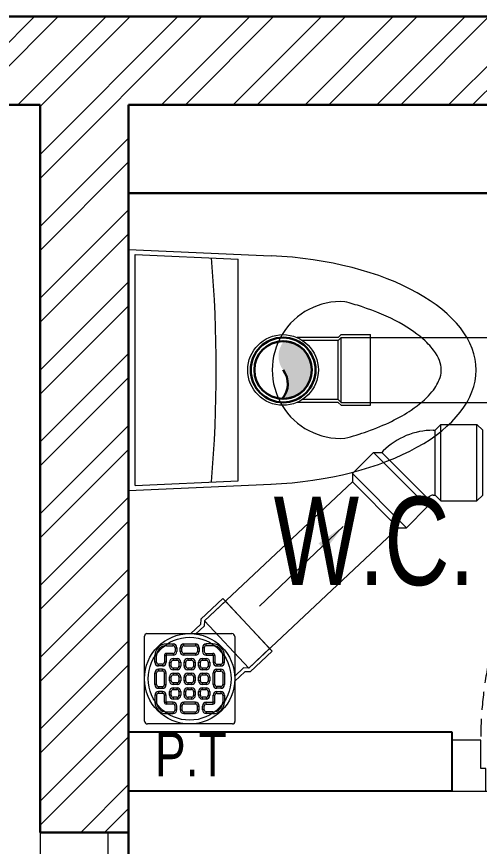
# Model space of a CAD drawing. Header units: millimetres. Extents: x 554 to 29966, y 4404 to 52986.
# Drawn here: x 11705 to 12492, y 43867 to 45276 of the extents above; entities that cross this region are included whole.
import ezdxf

# ---------------------------------------------------------------- set-up
doc = ezdxf.new("R2010")
doc.units = ezdxf.units.MM
doc.linetypes.add('DASHED2', pattern=[0.375, 0.25, -0.125])
doc.linetypes.add('HIDDEN2', pattern=[4.7624999999999975, 3.174999999999998, -1.587499999999999])
for name, color, linetype, lineweight in [('A-TEXT-ROOM-50', 7, 'Continuous', 9), ('door window', 7, 'Continuous', 9), ('FUR', 7, 'Continuous', 15), ('PP-BEAM', 6, 'DASHED2', 30), ('PP-WALL', 7, 'Continuous', 30), ('SWP', 1, 'Continuous', 15), ('WALL HATCH', 8, 'Continuous', 0)]:
    doc.layers.add(name, color=color, linetype=linetype, lineweight=lineweight)
doc.layers.add('SH - WWP', color=94, linetype='Continuous', lineweight=0, true_color=0x009e00)
doc.styles.add('_MAA_200', font='Arial Narrow.ttf', dxfattribs={"height": 100})
doc.styles.add('ARIAL', font='Arial.ttf')
doc.styles.add('ARIEL', font='SANSS___.TTF', dxfattribs={"width": 0.75})
doc.dimstyles.new('COLUMN DIM PLAN', dxfattribs={"dimtxt": 100, "dimasz": 50, "dimexe": 0, "dimexo": 0, "dimgap": 30, "dimtad": 0, "dimdec": 0, "dimdsep": 46, "dimtxsty": '_MAA_200', "dimblk": 'ARCHTICK', "dimcen": 2.5, "dimdle": 50, "dimclrd": 256, "dimclre": 256, "dimclrt": 256, "dimadec": 0, "dimazin": 0, "dimtfac": 1, "dimtdec": 0, "dimtmove": 1, "dimatfit": 3, "dimfxl": 1, "dimlwd": -1, "dimlwe": -1, "dimarcsym": 0})

# ---------------------------------------------------------------- blocks, each defined once
blk = doc.blocks.new('A$C44614934')
at = {"layer": 'door window'}
blk.add_line((2.999990778977462, 0.0264023688596353, 0.6861584709025195), (35.99999077897658, 0.0264023688596353, 0.6861584709025195), dxfattribs=at)
at = {"layer": 'door window', "elevation": 0.6861584709025195}
for points in [[(36.46498745962551, 4.526402370498542), (36.46498745962551, 39.12163490303465), (35.0219874596253, 39.12163490303465), (35.0219874596253, 4.526402370498542)], [(-9.2210229923e-06, 0.0264023688596353), (2.999990778977462, 0.0264023688596353), (2.999990778977462, 2.026402368859633), (2.534990778977316, 2.026402368859633), (2.534997417679733, 4.526402370653158), (-2.5823201213e-06, 4.526402370653158)], [(38.99999077897702, 0.0264023688596353), (35.99999077897658, 0.0264023688596353), (35.99999077897658, 2.026402368859633), (36.46498745962551, 2.026402368859633), (36.46498745962551, 4.526402370498542), (38.99999077897701, 4.526402370498542)]]:
    blk.add_lwpolyline(points, close=True, dxfattribs=at)
at = {"layer": 'door window', "linetype": 'HIDDEN2', "ltscale": 0.5}
blk.add_arc((36.54002608923339, 4.527599800097958, 0.6861584709025195), 34.00502869263578, 92.55862514950395, 180.002017573744, dxfattribs=at)
blk = doc.blocks.new('A$C34535F5F')
at = {"layer": 'FUR', "linetype": 'Continuous'}
blk.add_line((7.30756374410157, 0.6289789640859454), (7.30756374410157, 15.36669925259684), dxfattribs=at)
for points in [[(-5.1773586165e-06, 15.99469262112598), (9.488228492811686, 15.58530480220997)], [(-5.1773586165e-06, 15.99469262112598), (-5.1773586165e-06, 1.3152593965e-06)], [(0.4518127223655031, 0.333174596772551), (0.4518127223655031, 15.66151933959827), (7.30756374410157, 15.36571497229215)], [(0.4518127223655031, 0.333174596772551), (7.30756374410157, 0.6289789640859454)], [(-4.6040713642e-06, 1.3399976524e-06), (9.488228492811686, 0.4093891341608469)]]:
    blk.add_lwpolyline(points, dxfattribs=at)
for centre, radius, start, end in [((-82.43356653371848, 7.997346968185412), 88.2740429474575, 355.1706320567113, 4.838208005137757), ((14.10840801377526, 7.997650270378471), 4.543575502682315, 86.37742345364931, 273.6225765463507), ((10.28499021323114, 7.997650270378471), 1.940983098056188, 261.2489595723783, 98.7510404280416)]:
    blk.add_arc(centre, radius, start, end, dxfattribs=at)
blk.add_ellipse((8.091878359069597, 7.997346968185412), major_axis=(-15.02705318510713, -0.0004921401246645), ratio=0.5071451269459373, start_param=1.662675256482551, end_param=4.619315705604916, dxfattribs=at)
blk.add_open_spline([(14.39548825315614, 3.463153243726083), (14.91302334903048, 3.598485968635031), (15.40934677680525, 3.749572506610093), (17.04596771268734, 4.324187240336867), (18.04585381200195, 4.820209591939601), (19.3468307128951, 5.698914285413593), (19.76686025955314, 6.068188179050592), (20.37716554440885, 6.759230911126905), (20.5661491521696, 7.076913165647963), (20.75745456179175, 7.559917411002061), (20.79487015915402, 7.743754381349388), (20.81242688527891, 8.097778894311887), (20.79322074065022, 8.271584527238701), (20.67726372099605, 8.666097421998527), (20.57800686318115, 8.887820758710404), (20.25516603674805, 9.380109179502142), (20.03078012623337, 9.649802222483231), (19.30430730882108, 10.33365049375334), (18.72219344881341, 10.75464509321227), (17.28922340967438, 11.53923489571662), (16.4405024759053, 11.90268593577548), (15.14084198456294, 12.32581897137334), (14.77384033749877, 12.43321184765864), (14.39548825317797, 12.53214729703086)], degree=3, knots=[2.047043615697423, 2.047043615697423, 2.047043615697423, 2.047043615697423, 2.176320127587233, 2.176320127587233, 2.497545405150008, 2.497545405150008, 2.720446929078087, 2.720446929078087, 2.943348453006166, 2.943348453006166, 3.116442422806044, 3.116442422806044, 3.289536392605924, 3.289536392605924, 3.462630362405803, 3.462630362405803, 3.635724332205683, 3.635724332205683, 3.888669672234206, 3.888669672234206, 4.14161501226273, 4.14161501226273, 4.23612440737344, 4.23612440737344, 4.23612440737344, 4.23612440737344], dxfattribs=at)
blk = doc.blocks.new('PP-WC CONNECTOR BEND')
at = {"lineweight": 30}
h = blk.add_hatch(color=256, dxfattribs=at)
edge = h.paths.add_edge_path()
edge.add_ellipse((-583.9275100874925, 9774.490039917931), major_axis=(19.39290396956005, 18.32186724565119), ratio=1, start_angle=96.33861705339172, end_angle=173.6613829466086, ccw=False)
edge.add_ellipse((-605.224672053997, 9758.421236726892), major_axis=(22.89194586542945, -24.23013451044475), ratio=0.9999999999973738, start_angle=-44.99999999999977, end_angle=135, ccw=False)
edge.add_ellipse((-626.5218340165429, 9742.352433536376), major_axis=(18.3218672456512, -19.39290396956005), ratio=1, start_angle=6.338617053391655, end_angle=83.66138294660833)
at = {"linetype": 'Continuous'}
for p, q in [((-538.1727318340578, 9799.329941152686), (-541.5818227431517, 9795.920850243589)), ((-538.1727318340265, 9799.329941152686), (-504.0818227431201, 9799.329941152744)), ((-504.0818227430058, 9717.51175933456), (-504.0818227431201, 9799.329941152744)), ((-541.5818227431124, 9795.920850243612), (-588.9823970954616, 9795.920850243534)), ((-541.5818227429944, 9720.920850243572), (-588.9823970953393, 9720.920850243496)), ((-538.1727318339242, 9717.511759334506), (-541.5818227430336, 9720.92085024359)), ((-538.1727318339242, 9717.511759334506), (-504.0818227430058, 9717.51175933456))]:
    blk.add_line(p, q, dxfattribs=at)
at = {"linetype": 'Continuous', "ltscale": 0.005}
for p, q in [((-541.5818227431085, 9792.51175933452), (-582.7184718997637, 9792.511759334451)), ((-538.1727318340502, 9795.920850243598), (-541.5818227431085, 9792.51175933452)), ((-541.5818227430376, 9724.32994115268), (-541.5818227431085, 9792.51175933452)), ((-538.1727318340226, 9795.920850243598), (-504.081822743132, 9795.920850243652)), ((-538.1727318339398, 9720.920850243601), (-538.1727318340304, 9795.920850243598)), ((-541.5818227429983, 9724.329941152657), (-582.7184718996575, 9724.329941152597)), ((-538.172731833932, 9720.920850243601), (-541.5818227430376, 9724.32994115268)), ((-538.172731833932, 9720.920850243601), (-504.0818227430216, 9720.920850243652))]:
    blk.add_line(p, q, dxfattribs=at)
at = {"linetype": 'Continuous'}
blk.add_circle((-605.3318227430137, 9758.420850243483), 40.90909090909089, dxfattribs=at)
at = {"linetype": 'Continuous', "ltscale": 0.005}
blk.add_circle((-605.3318227430732, 9758.420850243483), 37.50000000003968, dxfattribs=at)
at = {"lineweight": 30}
for radius in [37.50049768746063, 33.33377572218723]:
    blk.add_circle((-605.224672053997, 9758.421236726896), radius, dxfattribs=at)
blk.add_arc((-626.5218340165429, 9742.352433536376), 26.67912186968674, 319.71194947771, 37.03471536996615, dxfattribs=at)
blk = doc.blocks.new('PP-SHOE')
for p, q in [((-643.9978901630134, 13727.85068537129), (-697.0308987520032, 13674.81767678232)), ((-634.3555249650202, 13727.85068537129), (-697.0308987520032, 13665.17531158432)), ((-643.9978901630134, 13727.85068537129), (-634.3555249650202, 13727.85068537129)), ((-604.9463111111467, 13698.44147151741), (-634.3555249650202, 13727.85068537129)), ((-604.9463111111467, 13698.44147151741), (-667.6216848981039, 13635.76609773043)), ((-604.9463111111467, 13698.44147151741), (-604.9463111111467, 13688.79910631941)), ((-604.9463111111467, 13688.79910631941), (-657.9793197001106, 13635.76609773043)), ((-603.4740173322535, 13687.32681254055), (-604.9463111111467, 13688.79910631941)), ((-596.2860982658844, 13685.32981332137), (-589.4679164477203, 13692.14799513953)), ((-589.4679164477203, 13692.14799513953), (-589.4679164477203, 13603.51163150319)), ((-589.4679164477203, 13692.14799513953), (-554.6951891750018, 13692.14799513953)), ((-554.6951891750018, 13692.14799513953), (-554.6951891750018, 13603.51163150319)), ((-547.8770073568191, 13685.32981332137), (-554.6951891750018, 13692.14799513953)), ((-598.6528347332805, 13685.32981332137), (-596.2860982658844, 13685.32981332137)), ((-596.2860982658844, 13685.32981332137), (-596.2860982658844, 13610.32981332137)), ((-547.8770073568191, 13685.32981332137), (-547.8770073568191, 13610.32981332137)), ((-697.0308987520032, 13665.17531158432), (-697.0308987520032, 13674.81767678232)), ((-667.6216848981039, 13635.76609773043), (-697.0308987520032, 13665.17531158432)), ((-667.6216848981039, 13635.76609773043), (-657.9793197001106, 13635.76609773043)), ((-656.5070259212282, 13634.29380395158), (-657.9793197001106, 13635.76609773043)), ((-598.6528347332805, 13610.32981332137), (-596.2860982658844, 13610.32981332137)), ((-589.4679164477203, 13603.51163150319), (-596.2860982658844, 13610.32981332137)), ((-589.4679164477203, 13603.51163150319), (-554.6951891750018, 13603.51163150319)), ((-554.6951891750018, 13603.51163150319), (-547.8770073568191, 13610.32981332137))]:
    blk.add_line(p, q)
for radius in [6.818181818180176, 81.8181818181622]:
    blk.add_arc((-598.6528347332805, 13692.14799513953), radius, 225.0000000000068, 270)
blk = doc.blocks.new('PP-P TRAP')
at = {"linetype": 'Continuous'}
for p, q in [((-551.8253820829827, 11576.75899293785), (-556.2025601625498, 11572.38181485831)), ((-551.8253820829827, 11576.75899293785), (-516.8796834098467, 11576.75899293785)), ((-516.8796834098465, 11493.0380627053), (-516.8796834098465, 11576.75899293785)), ((-551.8253820829827, 11493.0380627053), (-556.185847199262, 11497.39852782158)), ((-551.8253820829827, 11493.0380627053), (-516.8796834098465, 11493.0380627053))]:
    blk.add_line(p, q, dxfattribs=at)
at = {"linetype": 'Continuous', "ltscale": 0.005}
for p, q in [((-556.185847199262, 11572.39852782157), (-571.660399644338, 11572.39852782157)), ((-554.3796834098465, 11568.0380627053), (-567.7196047644335, 11568.0380627053)), ((-550.0192182935675, 11572.39852782157), (-554.3796834098465, 11568.0380627053)), ((-550.0192182935675, 11497.39852782158), (-550.0192182935675, 11572.39852782157)), ((-550.0192182935675, 11572.39852782157), (-516.8796834098467, 11572.39852782157)), ((-554.3796834098465, 11501.75899293786), (-568.1954321768212, 11501.75899293786)), ((-550.0192182935675, 11497.39852782158), (-554.3796834098465, 11501.75899293786)), ((-556.185847199262, 11497.39852782158), (-572.2578822526878, 11497.39852782158)), ((-550.0192182935675, 11497.39852782158), (-516.8796834098465, 11497.39852782158))]:
    blk.add_line(p, q, dxfattribs=at)
blk.add_line((-516.8796834098467, 11572.39852782157), (-516.8796834098467, 11497.39852782158))
for centre, radius in [((-608.4494508520622, 11535.18922549547), 52.32558139534866), ((-608.449450852138, 11535.18922549547), 47.96511627912035)]:
    blk.add_circle(centre, radius, dxfattribs=at)
blk = doc.blocks.new('_ArchTick')
at = {"color": 0, "linetype": 'ByBlock', "const_width": 0.15}
blk.add_lwpolyline([(-0.5, -0.5), (0.5, 0.5)], dxfattribs=at)
blk = doc.blocks.new('PP-GRATING')
at = {"linetype": 'Continuous'}
for p, q in [((-966.4144129025217, -274.4429028515654), (-864.7485518642907, -274.442902851642)), ((-861.8438129772788, -277.3476417382476), (-861.8438129774815, -379.013502777595)), ((-969.9000995671132, -379.5944505533491), (-969.9000995669104, -277.9285895157014)), ((-943.7574495858084, -286.8751847800874), (-943.7574495856059, -288.9665967785021)), ((-935.6241807027341, -286.8751847803665), (-943.7574485713403, -286.8751847799599)), ((-935.6241807025312, -288.9665967787812), (-935.6241807027341, -286.8751847803665)), ((-922.8433296001364, -286.8751869309629), (-908.9005829436215, -286.8751869309629)), ((-922.843329194983, -288.966598806196), (-922.8433291947547, -286.8751868077811)), ((-908.9005829434187, -286.8751868083393), (-908.9005829436215, -288.966598806779)), ((-896.1197318420891, -286.875184780518), (-887.9864639724175, -286.8751847809496)), ((-896.1197318418609, -288.9665967782738), (-896.1197318420891, -286.875184780518)), ((-887.9864629585833, -286.8751847806198), (-887.9864629585833, -288.9665967784004)), ((-935.6241807025312, -288.9665967787812), (-943.7574485713403, -288.9665967787812)), ((-933.3003895928712, -295.9379701066707), (-933.3003895926427, -291.2903879291718)), ((-931.2089775941515, -291.2903879655918), (-933.3003895928712, -291.2903879648821)), ((-933.3003895928712, -295.9379701066707), (-931.2089775939234, -295.9379701069499)), ((-931.2089775939234, -295.9379701069499), (-931.2089775945576, -291.290387928817)), ((-927.2585327082877, -291.290389916237), (-927.2585327080847, -295.9379720943947)), ((-925.1671207102022, -291.290389915907), (-927.2585327082877, -291.290389916237)), ((-927.2585327080847, -295.93797205762), (-925.1671207099994, -295.93797209404)), ((-925.1671207102022, -291.290389915907), (-925.1671207099994, -295.93797209404)), ((-922.8433296007704, -288.9665989293776), (-908.9005829434187, -288.9665989287187)), ((-906.5767918339616, -295.9379721354809), (-906.5767918345956, -291.2903900383022)), ((-904.4853798354704, -291.2903901468003), (-906.5767918341901, -291.2903901471543)), ((-906.5767918339616, -295.9379721354809), (-904.4853798356733, -295.937972135151)), ((-904.4853798356733, -295.937972135151), (-904.4853798359017, -291.2903900379471)), ((-900.5349349496063, -295.9379701069499), (-900.5349349498343, -291.290387928792)), ((-900.5349349500374, -291.2903879651352), (-898.4435229513178, -291.290387965211)), ((-898.4435229508866, -295.9379701066208), (-900.5349349496063, -295.9379701069499)), ((-898.4435229508866, -295.9379701066208), (-898.4435229511147, -291.2903879284363)), ((-896.1197318418609, -288.9665967782738), (-887.9864639726202, -288.9665967787053)), ((-955.3764051326382, -300.5855523253316), (-957.4678171315609, -300.5855523258889)), ((-957.4678171311548, -300.5855517172084), (-957.4678171315609, -308.7188210875317)), ((-955.376405132841, -300.5855517179192), (-955.3764051324353, -308.7188210872027)), ((-946.0812406950376, -308.7188212087107), (-946.0812406946319, -300.5855522046859)), ((-943.9898286961154, -300.5855522043308), (-946.0812406948347, -300.5855523264222)), ((-943.989828696344, -308.7188212090148), (-943.9898286961154, -300.5855522043308)), ((-943.7574495851745, -298.2617612168375), (-943.7574495853779, -300.3531732145934)), ((-943.7574495851745, -298.2617612168375), (-935.6241811078874, -298.2617612157479)), ((-943.7574495853779, -300.3531732145934), (-935.6241811085215, -300.3531732147717)), ((-935.6241811085215, -300.3531732147717), (-935.6241811078874, -298.2617612157479)), ((-935.6241807025312, -304.3036180204679), (-930.9765986865107, -304.303618019504)), ((-935.6241807021, -306.3950300180712), (-935.6241807025312, -304.3036180204679)), ((-935.6241804994091, -306.395030099761), (-930.976598483414, -306.395030100065)), ((-930.9765986865107, -304.303618019504), (-930.9765986863077, -306.3950300183244)), ((-922.8433296007704, -298.2617632444057), (-908.9005829434187, -298.2617632450646)), ((-922.8433296007704, -298.2617632444057), (-922.8433296001364, -300.3531752428454)), ((-922.8433296001364, -300.3531752428454), (-908.9005829436215, -300.3531752428454)), ((-918.195747381425, -304.3036181008639), (-913.5481653654297, -304.3036181011929)), ((-918.195747381222, -306.3950300992796), (-918.195747381425, -304.3036181008639)), ((-918.195747381222, -306.3950300992796), (-913.5481653652266, -306.3950300995827)), ((-913.5481653654297, -304.3036181011929), (-913.5481653652266, -306.3950300995827)), ((-908.9005829434187, -298.2617632450646), (-908.9005829436215, -300.3531752428454)), ((-900.767314060978, -304.3036181009396), (-896.1197320443487, -304.3036181012437)), ((-900.7673140605467, -306.395030099761), (-900.767314060978, -304.3036181009396)), ((-900.7673140605467, -306.395030099761), (-896.1197320445515, -306.395030100065)), ((-896.1197320443487, -304.3036181012437), (-896.1197320445515, -306.395030100065)), ((-887.9864629592171, -298.261761216686), (-896.1197314365048, -298.2617612162803)), ((-896.1197314360736, -300.3531732153041), (-896.1197314365048, -298.2617612162803)), ((-887.986462958786, -300.3531732151016), (-896.1197314360736, -300.3531732153041)), ((-887.9864629592171, -298.261761216686), (-887.986462958786, -300.3531732151016)), ((-887.7540838476425, -308.7188212085331), (-887.7540838480483, -300.5855522044575)), ((-887.7540838480483, -300.5855522044575), (-885.6626718495572, -300.5855523258639)), ((-885.6626718491261, -308.7188212094464), (-885.6626718493542, -300.5855522041276)), ((-876.3675074111198, -300.585551718249), (-876.3675074115511, -308.7188210875069)), ((-876.3675074113228, -300.5855523256615), (-874.2760954128314, -300.5855523265996)), ((-874.2760954130345, -300.5855517179192), (-874.2760954128314, -308.7188210871777)), ((-955.3764051324353, -308.7188210872027), (-957.4678171313577, -308.718820978274)), ((-953.0526140236123, -311.0426123182942), (-948.4050322096482, -311.0426123178128)), ((-953.0526140236123, -311.0426123182942), (-953.0526140234092, -313.1340243171158)), ((-953.0526140234092, -313.1340243171158), (-948.4050322098763, -313.1340243168367)), ((-948.4050318042919, -317.0844692024214), (-953.0526138202873, -317.0844692021432)), ((-953.0526138202873, -317.0844692021432), (-953.0526138205155, -319.175881201167)), ((-948.4050318042919, -319.1758812012428), (-948.4050318042919, -317.0844692024214)), ((-946.0812406950376, -308.7188212087107), (-943.989828696344, -308.7188212090148)), ((-940.0393838102766, -313.3664033469238), (-940.0393838104795, -308.718821168741)), ((-937.9479718117602, -308.718821168411), (-940.0393838104795, -308.718821168741)), ((-937.9479718115574, -313.3664033465688), (-940.0393838102766, -313.3664033469238)), ((-937.9479718117602, -313.3664033059901), (-937.9479718117602, -308.7188212089898)), ((-930.9765988889983, -315.6901945372342), (-935.624180702303, -315.6901945375133)), ((-935.6241802965158, -315.6901944562292), (-935.6241802969467, -317.781606455253)), ((-930.9765984838454, -315.6901944559501), (-930.976598483617, -317.7816064549988)), ((-928.652807373754, -308.7188212493652), (-928.6528073739566, -313.366403427549)), ((-926.5613953752375, -308.7188211283398), (-928.6528073743879, -308.718821127629)), ((-928.6528073741852, -313.3664032246551), (-926.5613953752375, -313.3664032255682)), ((-926.5613953752375, -308.7188211283398), (-926.5613953752375, -313.3664032255682)), ((-922.6109504896015, -313.366403427524), (-922.6109504896015, -308.718821249771)), ((-920.5195384908819, -308.718821249416), (-922.6109504896015, -308.718821249771)), ((-920.5195384913134, -313.3664034278022), (-922.6109504896015, -313.366403427524)), ((-920.5195384913134, -313.3664034278022), (-920.5195384908819, -308.718821249416)), ((-913.5481651629673, -315.6901945371834), (-918.1957469758659, -315.6901945368286)), ((-918.1957469758659, -315.6901945368286), (-918.1957469758659, -317.7816065364863)), ((-913.5481651629673, -315.6901945371834), (-913.5481651623332, -317.7816065360048)), ((-911.224374053307, -308.7188212086598), (-911.2243740530788, -313.366403306929)), ((-909.1329620547906, -308.7188212095989), (-911.224374053307, -308.7188212086598)), ((-911.2243740530788, -313.366403306929), (-909.1329620541566, -313.3664033059652)), ((-909.1329620547906, -308.7188212095989), (-909.1329620541566, -313.3664033059652)), ((-905.1825171687235, -313.3664034286653), (-905.1825171691548, -308.7188212498477)), ((-903.0911051704352, -308.7188212495178), (-905.1825171691548, -308.7188212498477)), ((-903.0911051702068, -313.3664034283354), (-905.1825171687235, -313.3664034286653)), ((-903.0911051702068, -313.3664034283354), (-903.0911051704352, -308.7188212495178)), ((-896.119731841658, -315.6901945376909), (-900.7673136549879, -315.6901945367268)), ((-900.7673136549879, -315.6901945367268), (-900.7673136553937, -317.7816065357256)), ((-896.119731841658, -315.6901945376909), (-896.119731841658, -317.7816065360806)), ((-893.7959407322008, -308.7188212087366), (-893.7959407326317, -313.3664033063451)), ((-891.7045287334813, -308.7188212088124), (-893.7959407322008, -308.7188212087366)), ((-893.7959407326317, -313.3664033063451), (-891.7045287341155, -313.3664033060151)), ((-891.7045287334813, -308.7188212088124), (-891.7045287341155, -313.3664033060151)), ((-885.6626718491261, -308.7188212094464), (-887.7540838476425, -308.7188212085331)), ((-883.3388807398971, -317.084469203158), (-878.6912987238762, -317.0844692034361)), ((-883.3388807398971, -319.1758812009378), (-883.3388807398971, -317.084469203158)), ((-878.6912985205768, -311.0426123188275), (-883.3388803343128, -311.0426123191058)), ((-878.6912985209829, -313.1340243172173), (-883.3388803341097, -313.1340243168875)), ((-878.6912985205768, -311.0426123188275), (-878.6912985209829, -313.1340243172173)), ((-878.6912987238762, -317.0844692034361), (-878.6912987236735, -319.1758812012169)), ((-876.3675074115511, -308.7188210875069), (-874.2760954126034, -308.7188209776908)), ((-957.4678171309264, -321.4996723105473), (-957.4678171309264, -335.442418845859)), ((-955.3764051326382, -321.4996723108265), (-957.4678171309264, -321.4996723105473)), ((-955.3764051326382, -321.4996723108265), (-955.376405132841, -335.4424188455033)), ((-948.4050318042919, -319.1758812012428), (-953.0526138205155, -319.175881201167)), ((-946.0812406948347, -335.4424189676961), (-946.0812406946319, -321.4996723106241)), ((-946.0812406946319, -321.4996723106241), (-943.9898286965462, -321.4996723106998)), ((-943.989828696344, -335.4424189673421), (-943.9898286965462, -321.4996723106998)), ((-940.0393838102766, -330.7948370433331), (-940.0393838109107, -326.147254864946)), ((-937.947971811963, -326.1472548646171), (-940.0393838109107, -326.147254864946)), ((-937.947971811963, -330.7948366266401), (-937.947971811963, -326.1472545302478)), ((-935.6241807021, -321.732051715405), (-930.9765986865107, -321.7320517157349)), ((-935.624180702303, -323.8234637144797), (-935.6241807021, -321.732051715405)), ((-930.976598483617, -317.7816064549988), (-935.6241802969467, -317.781606455253)), ((-935.6241804996376, -323.8234634210441), (-930.976598483617, -323.8234634206901)), ((-930.9765986865107, -321.7320517157349), (-930.9765986861046, -323.8234637147588)), ((-928.6528073741852, -326.1472545704467), (-928.652807373754, -330.794836748807)), ((-926.5613953758714, -326.147254824139), (-928.6528073741852, -326.147254823835)), ((-926.5613953758714, -326.147254824139), (-926.5613953756686, -330.7948369217744)), ((-922.6109504896015, -330.794836748782), (-922.6109504893986, -326.1472545704208)), ((-920.5195384908819, -326.1472545706999), (-922.6109504893986, -326.1472545704208)), ((-920.5195384915162, -330.7948367482238), (-920.5195384908819, -326.1472545706999)), ((-913.5481651623332, -317.7816065360048), (-918.1957469758659, -317.7816065364863)), ((-918.195747381425, -321.7320514221478), (-913.5481653654297, -321.7320514224518)), ((-918.195747381425, -323.8234634205376), (-918.195747381425, -321.7320514221478)), ((-918.195747381425, -323.8234634205376), (-913.5481653654297, -323.8234634202326)), ((-913.5481653654297, -321.7320514224518), (-913.5481653654297, -323.8234634202326)), ((-911.2243740530788, -326.1472545299438), (-911.2243740530788, -330.794836627578)), ((-909.1329620549934, -326.1472545295889), (-911.2243740530788, -326.1472545299438)), ((-909.1329620549934, -326.1472545295889), (-909.1329620543593, -330.7948366272233)), ((-905.1825171685207, -330.7948373470134), (-905.1825171685207, -326.1472551686273)), ((-903.0911051702068, -326.1472551682723), (-905.1825171685207, -326.1472551686273)), ((-903.0911051704352, -330.7948367483256), (-903.0911051704352, -326.1472545701427)), ((-896.119731841658, -317.7816065360806), (-900.7673136553937, -317.7816065357256)), ((-900.7673140607753, -321.7320520203542), (-896.1197320447546, -321.7320520206325)), ((-900.7673140605467, -323.8234640187692), (-900.7673140607753, -321.7320520203542)), ((-900.767314060978, -323.8234634210441), (-896.1197320445515, -323.8234634200811)), ((-896.1197320447546, -321.7320520206325), (-896.1197320443487, -323.8234640183892)), ((-893.7959407322008, -326.1472545291832), (-893.795940732429, -330.7948366276538)), ((-891.7045287341155, -326.1472551277953), (-893.7959407319977, -326.1472551281253)), ((-891.7045287341155, -326.1472551277953), (-891.7045287339121, -330.7948372254298)), ((-887.7540838476425, -335.4424189681018), (-887.7540838478452, -321.4996723110547)), ((-885.6626718489232, -321.4996723117645), (-887.7540838478452, -321.4996723110547)), ((-885.6626718493542, -335.4424189677728), (-885.6626718489232, -321.4996723117645)), ((-883.3388807398971, -319.1758812009378), (-878.6912987236735, -319.1758812012169)), ((-876.3675074111198, -321.499672311587), (-876.3675074115511, -335.4424188458331)), ((-876.3675074111198, -321.499672311587), (-874.2760954126034, -321.499672311258)), ((-874.2760954126034, -321.499672311258), (-874.2760954126034, -335.4424188455033)), ((-957.4678171307235, -335.4424187363721), (-955.376405132841, -335.4424188455033)), ((-946.0812406948347, -335.4424189676961), (-943.989828696344, -335.4424189673421)), ((-937.947971811963, -330.7948370429782), (-940.0393838102766, -330.7948370433331)), ((-930.9765988889983, -333.1186278585182), (-935.6241807021, -333.1186278587972)), ((-935.6241802971496, -333.1186281526377), (-935.6241802969467, -335.2100401504193)), ((-930.9765984832111, -335.2100401499378), (-935.6241802969467, -335.2100401504193)), ((-930.976598483414, -333.1186281523595), (-930.9765984832111, -335.2100401499378)), ((-928.6528073743879, -330.7948369208613), (-926.5613953756686, -330.7948369217744)), ((-920.5195384915162, -330.7948367482238), (-922.6109504896015, -330.794836748782)), ((-913.5481651629673, -333.118627858873), (-918.1957469762718, -333.1186278581124)), ((-918.1957469762718, -333.1186278581124), (-918.1957469760687, -335.2100398565022)), ((-913.5481651627387, -335.2100398566288), (-918.1957469760687, -335.2100398565022)), ((-913.5481651629673, -333.118627858873), (-913.5481651627387, -335.2100398566288)), ((-911.2243740530788, -330.794836627578), (-909.1329620543593, -330.7948366272233)), ((-903.0911051702068, -330.7948373477241), (-905.1825171685207, -330.7948373470134)), ((-896.1197318418609, -333.1186278577068), (-900.7673136551908, -333.1186278579858)), ((-900.7673136556219, -333.1186284563189), (-900.7673136551908, -335.2100404547087)), ((-896.1197318420891, -335.2100404554951), (-900.7673136551908, -335.2100404547087)), ((-896.119731841455, -333.1186284566738), (-896.1197318420891, -335.2100404554951)), ((-893.7959407326317, -330.7948372257596), (-891.7045287339121, -330.7948372254298)), ((-885.6626718493542, -335.4424189677728), (-887.7540838476425, -335.4424189681018)), ((-874.2760954126034, -335.4424187360173), (-876.3675074115511, -335.4424188458331)), ((-953.0526140234092, -337.7662100763934), (-948.4050322102825, -337.7662100773814)), ((-953.0526140234092, -337.7662100763934), (-953.0526140234092, -339.8576220754421)), ((-953.0526140234092, -339.8576220754421), (-948.4050322100792, -339.857622075797)), ((-953.0526140234092, -345.8994803956497), (-953.0526140234092, -343.8080683978949)), ((-953.0526140234092, -343.8080683978949), (-948.4050322100792, -343.8080683976407)), ((-953.0526140234092, -345.8994803956497), (-948.4050322100792, -345.8994803953965)), ((-948.4050322102825, -337.7662100773814), (-948.4050325752878, -339.8576220758229)), ((-940.0393838104795, -348.2232699888317), (-940.0393838109107, -343.5756878100149)), ((-937.947971811963, -343.5756878107506), (-940.0393838109107, -343.5756878100149)), ((-937.947971811963, -348.223269947899), (-937.9479718121913, -343.5756878513284)), ((-935.6241807025312, -339.1604846621726), (-930.9765986865107, -339.1604846612336)), ((-935.6241807021, -341.2518966599792), (-935.6241807025312, -339.1604846621726)), ((-935.6241804992064, -341.2518967417199), (-930.976598483617, -341.251896741973)), ((-930.9765986865107, -339.1604846612336), (-930.9765986863077, -341.2518966602323)), ((-928.6528073741852, -343.5756878910708), (-928.6528073741852, -348.2232700694579)), ((-926.5613953752375, -343.5756877696395), (-928.6528073739566, -343.5756877693346)), ((-926.5613953752375, -343.5756877696395), (-926.5613953756686, -348.2232698679078)), ((-922.6109504896015, -348.2232700698377), (-922.6109504893986, -343.5756878916798)), ((-920.5195384910851, -343.5756878913498), (-922.6109504893986, -343.5756878916798)), ((-920.5195384908819, -348.2232700695078), (-920.5195384910851, -343.5756878913498)), ((-918.1957473816533, -339.1604847434058), (-913.5481653654297, -339.1604847424678)), ((-918.195747381425, -341.2518967411874), (-918.1957473816533, -339.1604847434058)), ((-918.195747381425, -341.2518967411874), (-913.5481653654297, -341.2518967412891)), ((-913.5481653654297, -339.1604847424678), (-913.5481653654297, -341.2518967412891)), ((-911.224374053307, -343.5756878505687), (-911.2243740530788, -348.223269947594)), ((-909.1329620549934, -343.5756878513035), (-911.224374053307, -343.5756878505687)), ((-909.1329620549934, -343.5756878513035), (-909.1329620547906, -348.2232699485071)), ((-905.1825171691548, -348.2232700693304), (-905.1825171687235, -343.5756878905126)), ((-903.091105169801, -343.5756878912233), (-905.1825171687235, -343.5756878905126)), ((-903.0911051704352, -348.2232700696094), (-903.091105169801, -343.5756878912233)), ((-900.7673140607753, -339.1604847426711), (-896.1197320445515, -339.1604847429493)), ((-900.767314060978, -341.251896741035), (-900.7673140607753, -339.1604847426711)), ((-900.767314060978, -341.251896741035), (-896.1197320449828, -341.251896741365)), ((-896.1197320445515, -339.1604847429493), (-896.1197320449828, -341.251896741365)), ((-893.795940732429, -343.575687850467), (-893.7959407322008, -348.2232699476706)), ((-891.7045287334813, -343.5756878514052), (-893.795940732429, -343.575687850467)), ((-891.7045287334813, -343.5756878514052), (-891.7045287341155, -348.2232699483805)), ((-878.691298521211, -337.7662100771531), (-883.3388803338815, -337.7662100774331)), ((-883.3388803338815, -337.7662100774331), (-883.3388799691041, -339.8576220762536)), ((-878.6912985207797, -339.8576220755686), (-883.3388803343128, -339.8576220758478)), ((-878.691298521211, -343.8080683973874), (-883.3388803343128, -343.8080683976917)), ((-878.6912985207797, -345.8994803957772), (-883.3388803343128, -345.8994803960814)), ((-878.691298521211, -337.7662100771531), (-878.6912985207797, -339.8576220755686)), ((-878.6912985207797, -345.8994803957772), (-878.691298521211, -343.8080683973874)), ((-957.4678171315609, -356.356540996609), (-957.4678171315609, -348.2232716273253)), ((-955.376405132841, -348.2232716269705), (-957.4678171317888, -348.2232717361525)), ((-955.376405132841, -356.3565403882077), (-957.4678171317888, -356.3565403885626)), ((-955.376405132841, -356.3565409968891), (-955.376405132841, -348.2232716269705)), ((-946.0812406948347, -348.2232715050569), (-943.9898286965462, -348.2232715053352)), ((-946.0812406948347, -348.2232715050569), (-946.0812406950379, -356.3565405097406)), ((-943.989828696344, -356.3565405106538), (-946.0812406948347, -356.3565403880043)), ((-943.9898286965462, -348.2232715053352), (-943.989828696344, -356.3565405106538)), ((-943.7574495856059, -356.5889194987676), (-935.6241811080904, -356.5889194991743)), ((-943.7574495851745, -358.6803314977923), (-943.7574495856059, -356.5889194987676)), ((-937.9479718121913, -348.2232699884777), (-940.0393838104795, -348.2232699888317)), ((-930.976598483414, -350.5470611790414), (-935.6241807027341, -350.5470611787873)), ((-935.6241811080904, -356.5889194991743), (-935.6241811078874, -358.680331497563)), ((-935.6241802967439, -350.5470610981372), (-935.6241802969467, -352.6384730965528)), ((-930.9765984838454, -352.6384730962728), (-935.6241802969467, -352.6384730965528)), ((-930.976598483414, -350.547061097883), (-930.9765984838454, -352.6384730962728)), ((-928.6528073743879, -348.2232698665632), (-926.5613953756686, -348.2232698679078)), ((-922.8433296007706, -356.5889180638525), (-908.90058294385, -356.5889180632443)), ((-922.843329600542, -358.6803300626737), (-922.8433296007706, -356.5889180638525)), ((-920.5195384908819, -348.2232700695078), (-922.6109504896015, -348.2232700698377)), ((-913.548165162536, -350.547061178863), (-918.1957469762718, -350.5470611793715)), ((-918.1957469762718, -350.5470611793715), (-918.1957469760687, -352.6384731781918)), ((-913.5481651627387, -352.6384731779387), (-918.1957469760687, -352.6384731781918)), ((-913.548165162536, -350.547061178863), (-913.5481651627387, -352.6384731779387)), ((-911.2243740530788, -348.223269947594), (-909.1329620547906, -348.2232699485071)), ((-908.90058294385, -358.6803300620648), (-908.90058294385, -356.5889180632443)), ((-903.0911051704352, -348.2232700696094), (-905.1825171691548, -348.2232700693304)), ((-896.1197318418609, -350.5470611789907), (-900.7673140607753, -350.5470611793963)), ((-900.7673136551908, -350.5470611792688), (-900.7673136551908, -352.6384731782925)), ((-896.119731841658, -352.6384731778112), (-900.7673136551908, -352.6384731782925)), ((-896.1197318418609, -350.5470611789907), (-896.119731841658, -352.6384731778112)), ((-887.986462958786, -356.5889194998839), (-896.1197314363017, -356.5889194997057)), ((-896.1197314363017, -356.5889194997057), (-896.1197314367076, -358.6803314974614)), ((-893.7959407322008, -348.2232699476706), (-891.7045287341155, -348.2232699483805)), ((-887.9864629590143, -358.6803314976898), (-887.986462958786, -356.5889194998839)), ((-887.7540838478452, -348.2232715048535), (-887.7540838476425, -356.3565405101722)), ((-885.6626718491261, -348.2232715057667), (-887.7540838478452, -348.2232715048535)), ((-887.7540838476425, -356.3565405101722), (-885.66267184976, -356.35654038874)), ((-885.6626718491261, -348.2232715057667), (-885.6626718493542, -356.3565405098423)), ((-876.3675074115511, -348.2232716273253), (-874.2760954130345, -348.2232717368623)), ((-876.3675074115511, -356.356540996584), (-876.3675074115511, -348.2232716273253)), ((-876.3675074115511, -356.3565403885377), (-874.2760954132373, -356.3565403881827)), ((-874.2760954130345, -356.3565409968632), (-874.2760954128314, -348.2232716269705)), ((-943.7574495851745, -358.6803314977923), (-935.6241811078874, -358.680331497563)), ((-933.3003895935052, -361.0041226072493), (-933.300389593074, -365.6517047860412)), ((-933.3003895935052, -361.0041226072493), (-931.208977594786, -361.0041226068684)), ((-931.2089775943546, -365.6517047489364), (-933.300389593074, -365.6517047492664)), ((-931.208977594786, -361.0041226068684), (-931.2089775945576, -365.6517047857112)), ((-927.2585327087185, -365.6517033902852), (-927.2585327089215, -361.0041212121264)), ((-927.2585327089215, -361.0041212484696), (-925.1671207099994, -361.0041212117715)), ((-925.1671207102022, -365.6517033899294), (-927.2585327087185, -365.6517033902852)), ((-925.1671207102022, -365.6517033899294), (-925.1671207099994, -361.0041212117715)), ((-922.843329600542, -358.6803300626737), (-908.90058294385, -358.6803300620648)), ((-906.5767918343926, -361.0041211724857), (-906.5767918343926, -365.6517032690814)), ((-906.5767918343926, -361.0041211724857), (-904.4853798361044, -361.0041211714969)), ((-906.5522021797915, -365.7038466072838), (-904.4608230014056, -365.7155632417538)), ((-904.4853798361044, -361.0041211714969), (-904.4853798359017, -365.6517032687264)), ((-900.5349349494034, -361.0041226068934), (-900.5349349502402, -365.6517047863192)), ((-898.4435229511147, -361.0041226078315), (-900.5349349494034, -361.0041226068934)), ((-900.5349349502402, -365.6517047495455), (-898.4435229508866, -365.6517047492155)), ((-898.4435229511147, -361.0041226078315), (-898.4435229511147, -365.6517047853563)), ((-887.9864629590143, -358.6803314976898), (-896.1197314367076, -358.6803314974614)), ((-943.7574495858084, -370.0669079345175), (-943.7574495853779, -367.9754959354938)), ((-935.6241807029373, -367.9754959351379), (-943.7574485715435, -367.9754959357978)), ((-935.6241807025312, -370.0669079339592), (-943.7574485717716, -370.0669079342135)), ((-935.6241807029373, -367.9754959351379), (-935.6241807025312, -370.0669079339592)), ((-908.9005829442557, -367.9754945003762), (-922.8433291947547, -367.975494499818)), ((-922.8433291947547, -367.975494499818), (-922.843329195186, -370.0669064986386)), ((-908.9005829440526, -370.0669064987909), (-922.843329195186, -370.0669064986386)), ((-908.8889757099494, -368.0145827657901), (-908.9006923442168, -370.1059619445567)), ((-896.119731842292, -367.9754959363551), (-896.1197318418609, -370.0669079341117)), ((-896.119731842292, -367.9754959363551), (-887.9864639726202, -367.9754959356961)), ((-896.1197318418609, -370.0669079341117), (-887.9864639728486, -370.0669079345175)), ((-887.986462958786, -370.06690793439), (-887.986462958786, -367.9754959353662)), ((-865.3294996418706, -382.4991894410962), (-966.9953606803048, -382.4991894412477))]:
    blk.add_line(p, q, dxfattribs=at)
for centre, radius, start, end in [((-966.41441290275, -277.9285895151173), 3.485686664175378, 89.99999999165911, 179.9999999916435), ((-864.7485518640875, -277.3476417389076), 2.904738886812816, 359.9999999916459, 89.99999999165911), ((-943.7574495853779, -300.5855523260673), 13.7103675457565, 89.99999498908564, 179.999997000115), ((-935.6241807021, -291.2903878886689), 4.41520310795548, 359.999999002823, 89.99999999165911), ((-922.8433295999083, -291.2903899155521), 4.41520310795548, 89.99998998650246, 179.9999999916435), ((-908.9005829436215, -291.2903899155772), 4.41520310795548, 359.9999970017768, 89.99999999165911), ((-896.119731841658, -291.2903878875793), 4.41520310795548, 89.99999999165911, 180.00000100387), ((-887.9864629590143, -300.5855523261689), 13.7103675457565, 3.0032070968e-06, 90.00000499424233), ((-943.7574495853779, -300.5855523260673), 11.61895554725127, 89.99999498908564, 179.999997000115), ((-935.6241807021, -291.2903878886689), 2.323791109450251, 359.999999002823, 89.99999999165911), ((-935.624180702303, -295.9379701063408), 4.41520310795548, 269.9999899865024, 359.9999999916459), ((-935.624180702303, -295.9379701063408), 2.323791109450251, 269.9999899865024, 359.9999999916459), ((-922.8433296007704, -295.937972134517), 4.41520310795548, 179.9999990011619, 269.9999999916591), ((-922.8433295999083, -291.2903899155521), 2.323791109450251, 89.99998998650246, 179.9999999916435), ((-922.8433296007704, -295.937972134517), 2.323791109450251, 179.9999990011619, 269.9999999916591), ((-908.9005829436215, -291.2903899155772), 2.323791109450251, 359.9999970017768, 89.99999999165911), ((-908.9005829434187, -295.9379721356075), 4.41520310795548, 269.9999999916591, 359.9999999916459), ((-908.9005829434187, -295.9379721356075), 2.323791109450251, 269.9999999916591, 359.9999999916459), ((-896.119731841024, -295.9379701078121), 4.41520310795548, 179.9999999916435, 270.0000099968256), ((-896.119731841658, -291.2903878875793), 2.323791109450251, 89.99999999165911, 180.00000100387), ((-896.119731841024, -295.9379701078121), 2.323791109450251, 179.9999999916435, 270.0000099968256), ((-887.9864629590143, -300.5855523261689), 11.61895554725127, 3.0032070968e-06, 90.00000499424233), ((-943.7574495853779, -300.5855523260673), 2.323791109450251, 89.99999999165911, 179.999997000115), ((-943.7574495853779, -300.5855523260673), 0.2323791109450255, 89.99999999165911, 179.999997000115), ((-935.624180702303, -308.7188211275023), 4.41520310795548, 89.99999999165911, 180.00000100387), ((-935.624180702303, -308.7188212086598), 2.323791109450251, 89.99999498908564, 179.9999999916435), ((-935.624180702303, -308.7188211275023), 2.323791109450251, 89.99999999165911, 180.00000100387), ((-930.976598483414, -308.7188211277306), 4.41520310795548, 359.9999999916459, 90.00000499424233), ((-930.976598483414, -308.7188212088881), 2.323791109450251, 359.999999002823, 89.99999999165911), ((-918.195747381425, -308.7188212087615), 4.41520310795548, 89.99999999165911, 180.00000100387), ((-918.195747381425, -308.7188212087615), 2.323791109450251, 89.99999999165911, 180.00000100387), ((-918.195747381425, -308.7188212087615), 2.323791109450251, 89.99999999165911, 180.00000100387), ((-913.5481651627387, -308.7188212089898), 4.41520310795548, 359.9999999916459, 90.00000499424233), ((-913.5481651627387, -308.7188212089898), 2.323791109450251, 359.9999999916459, 90.00000499424233), ((-900.7673140607753, -308.718821209268), 4.41520310795548, 89.99999999165911, 180.00000100387), ((-900.7673140607753, -308.718821209268), 2.323791109450251, 89.99999999165911, 180.00000100387), ((-896.119731841658, -308.7188212088374), 4.41520310795548, 359.9999999916459, 90.00000499424233), ((-896.119731841658, -308.7188212088374), 2.323791109450251, 359.9999999916459, 90.00000499424233), ((-887.9864629590143, -300.5855523261689), 2.323791109450251, 3.0032070968e-06, 89.99999999165911), ((-887.9864629590143, -300.5855523261689), 0.2323791109450255, 3.0032070968e-06, 89.99999999165911), ((-953.0526140236123, -308.7188212087865), 4.41520310795548, 179.999997000115, 269.9999999916591), ((-953.0526140231811, -321.4996723111307), 4.41520310795548, 89.99999498908564, 179.9999999916435), ((-953.0526140236123, -308.7188212087865), 2.323791109450251, 179.999997000115, 269.9999999916591), ((-948.4050318047232, -308.7188212096488), 4.41520310795548, 269.9999899865024, 359.9999999916459), ((-948.4050318047232, -308.7188212096488), 2.323791109450251, 269.9999899865024, 359.9999999916459), ((-948.405031804089, -321.4996723107248), 4.41520310795548, 359.9999999916459, 89.99999999165911), ((-935.6241807021, -313.3664033464682), 4.41520310795548, 179.9999999916435, 270.0000099968256), ((-935.6241807021, -313.3664034276256), 2.323791109450251, 179.999997000115, 269.9999999916591), ((-930.976598483414, -313.366403427828), 2.323791109450251, 269.9999899865024, 359.9999999916459), ((-930.9765984832111, -313.3664033466705), 4.41520310795548, 269.9999999916591, 3.0032070968e-06), ((-918.1957473818558, -313.366403428157), 4.41520310795548, 179.9999999916435, 270.0000099968256), ((-918.1957473818558, -313.366403428157), 2.323791109450251, 179.9999999916435, 270.0000099968256), ((-913.5481651629673, -313.3664034277264), 2.323791109450251, 269.9999999916591, 3.0032070968e-06), ((-913.5481651629673, -313.3664034277264), 4.41520310795548, 269.9999999916591, 3.0032070968e-06), ((-900.7673140603438, -313.3664034282079), 4.41520310795548, 179.9999999916435, 270.0000099968256), ((-900.7673140603438, -313.3664034282079), 2.323791109450251, 179.9999999916435, 270.0000099968256), ((-896.119731841455, -313.3664034282337), 2.323791109450251, 269.9999999916591, 3.0032070968e-06), ((-896.119731841455, -313.3664034282337), 4.41520310795548, 269.9999999916591, 3.0032070968e-06), ((-883.3388807396689, -308.7188212091164), 4.41520310795548, 179.9999999916435, 270.0000099968256), ((-883.3388807396689, -321.4996723116637), 4.41520310795548, 89.99999999165911, 179.9999999916435), ((-883.3388807396689, -308.7188212091164), 2.323791109450251, 179.9999999916435, 270.0000099968256), ((-878.6912985205768, -308.7188212093447), 2.323791109450251, 269.9999999916591, 3.0032070968e-06), ((-878.6912985205768, -308.7188212093447), 4.41520310795548, 269.9999999916591, 3.0032070968e-06), ((-878.6912985207797, -321.4996723106241), 4.41520310795548, 359.9999999916459, 90.00000499424233), ((-953.0526140231811, -321.4996723111307), 2.323791109450251, 89.99999498908564, 179.9999999916435), ((-948.405031804089, -321.4996723107248), 2.323791109450251, 359.9999999916459, 89.99999999165911), ((-935.6241807025312, -326.1472548239617), 4.41520310795548, 89.99999999165911, 180.00000100387), ((-935.6241807018973, -326.1472545293357), 2.323791109450251, 89.99999498908564, 179.9999999916435), ((-935.6241807025312, -326.1472548239617), 2.323791109450251, 89.99999999165911, 180.00000100387), ((-930.976598483414, -326.1472548235309), 4.41520310795548, 359.9999999916459, 90.00000499424233), ((-930.976598483414, -326.1472545301471), 2.323791109450251, 359.999999002823, 89.99999999165911), ((-918.195747381425, -326.1472545304761), 4.41520310795548, 89.99999999165911, 180.00000100387), ((-918.195747381425, -326.1472545304761), 2.323791109450251, 89.99999999165911, 180.00000100387), ((-918.195747381425, -326.1472545304761), 2.323791109450251, 89.99999999165911, 180.00000100387), ((-913.548165162536, -326.1472545300455), 4.41520310795548, 359.9999999916459, 90.00000499424233), ((-913.548165162536, -326.1472545300455), 2.323791109450251, 359.9999999916459, 90.00000499424233), ((-900.7673140607753, -326.1472551286577), 4.41520310795548, 89.99999999165911, 180.00000100387), ((-900.7673140607753, -326.1472545305528), 2.323791109450251, 89.99999999165911, 180.00000100387), ((-900.7673140607753, -326.1472551286577), 2.323791109450251, 89.99999999165911, 180.00000100387), ((-896.1197318418609, -326.1472551282261), 4.41520310795548, 359.9999999916459, 90.00000499424233), ((-896.1197318418609, -326.1472545294872), 2.323791109450251, 359.9999999916459, 90.00000499424233), ((-883.3388807396689, -321.4996723116637), 2.323791109450251, 89.99999999165911, 179.9999999916435), ((-878.6912985207797, -321.4996723106241), 2.323791109450251, 359.9999999916459, 90.00000499424233), ((-953.052614023815, -335.4424189681787), 4.41520310795548, 179.999997000115, 269.9999999916591), ((-953.052614023815, -335.4424189681787), 2.323791109450251, 179.999997000115, 269.9999999916591), ((-948.4050318042919, -335.4424189677728), 4.41520310795548, 269.9999899865024, 359.9999999916459), ((-948.4050318042919, -335.4424189677728), 2.323791109450251, 269.9999899865024, 359.9999999916459), ((-935.6241807021, -330.7948370426992), 4.41520310795548, 179.9999999916435, 270.0000099968256), ((-935.624180702303, -330.7948367482747), 2.323791109450251, 179.999997000115, 269.9999999916591), ((-930.976598483414, -330.7948367489087), 2.323791109450251, 269.9999899865024, 359.9999999916459), ((-930.976598483414, -330.7948370429025), 4.41520310795548, 269.9999999916591, 3.0032070968e-06), ((-918.195747381222, -330.794836748148), 4.41520310795548, 179.9999999916435, 270.0000099968256), ((-918.195747381222, -330.794836748148), 2.323791109450251, 179.9999999916435, 270.0000099968256), ((-913.5481651629673, -330.7948367489844), 2.323791109450251, 269.9999999916591, 3.0032070968e-06), ((-913.5481651629673, -330.7948367489844), 4.41520310795548, 269.9999999916591, 3.0032070968e-06), ((-900.7673140607753, -330.7948373475718), 4.41520310795548, 179.9999999916435, 270.0000099968256), ((-900.7673140607753, -330.7948367486305), 2.323791109450251, 179.9999999916435, 270.0000099968256), ((-896.1197318418609, -330.7948367494927), 2.323791109450251, 269.9999999916591, 3.0032070968e-06), ((-896.119731841658, -330.7948373465579), 4.41520310795548, 269.9999999916591, 3.0032070968e-06), ((-883.338880740303, -335.4424189674429), 4.41520310795548, 179.9999999916435, 270.0000099968256), ((-883.338880740303, -335.4424189674429), 2.323791109450251, 179.9999999916435, 270.0000099968256), ((-878.691298521211, -335.4424189676711), 2.323791109450251, 269.9999999916591, 3.0032070968e-06), ((-878.691298521211, -335.4424189676711), 4.41520310795548, 269.9999999916591, 3.0032070968e-06), ((-953.0526140231811, -348.2232715051586), 4.41520310795548, 89.99999999165911, 180.0000030048681), ((-953.0526140231811, -348.2232715051586), 2.323791109450251, 89.99999999165911, 180.0000030048681), ((-948.4050318042919, -348.2232715047528), 4.41520310795548, 359.9999999916459, 90.00000999682553), ((-948.4050318042919, -348.2232715047528), 2.323791109450251, 359.9999999916459, 90.00000999682553), ((-935.624180702303, -343.5756877694361), 4.41520310795548, 89.99999999165911, 180.00000100387), ((-935.6241807025312, -343.5756878505937), 2.323791109450251, 89.99999498908564, 179.9999999916435), ((-935.624180702303, -343.5756877694361), 2.323791109450251, 89.99999999165911, 180.00000100387), ((-930.976598483617, -343.5756877702985), 4.41520310795548, 359.9999999916459, 90.00000499424233), ((-930.9765984832111, -343.5756878501879), 2.323791109450251, 359.999999002823, 89.99999999165911), ((-918.195747381425, -343.575687850467), 4.41520310795548, 89.99999999165911, 180.00000100387), ((-918.195747381425, -343.575687850467), 2.323791109450251, 89.99999999165911, 180.00000100387), ((-918.195747381425, -343.575687850467), 2.323791109450251, 89.99999999165911, 180.00000100387), ((-913.5481651627387, -343.5756878506944), 4.41520310795548, 359.9999999916459, 90.00000499424233), ((-913.5481651627387, -343.5756878506944), 2.323791109450251, 359.9999999916459, 90.00000499424233), ((-900.7673140601413, -343.5756878505429), 4.41520310795548, 89.99999999165911, 180.00000100387), ((-900.7673140601413, -343.5756878505429), 2.323791109450251, 89.99999999165911, 180.00000100387), ((-900.7673140601413, -343.5756878505429), 2.323791109450251, 89.99999999165911, 180.00000100387), ((-896.1197318418609, -343.5756878507711), 4.41520310795548, 359.9999999916459, 90.00000499424233), ((-896.1197318418609, -343.5756878507711), 2.323791109450251, 359.9999999916459, 90.00000499424233), ((-883.3388807396689, -348.2232715054875), 4.41520310795548, 89.99998998650246, 179.9999999916435), ((-883.3388807396689, -348.2232715054875), 2.323791109450251, 89.99998998650246, 179.9999999916435), ((-878.6912985207797, -348.2232715056909), 4.41520310795548, 359.9999970017768, 89.99999999165911), ((-878.6912985207797, -348.2232715056909), 2.323791109450251, 359.9999970017768, 89.99999999165911), ((-943.7574495853779, -356.3565403889683), 13.7103675457565, 180.0000030048681, 270.0000049942423), ((-943.7574495853779, -356.3565403889683), 11.61895554725127, 180.0000030048681, 270.0000049942423), ((-943.7574495853779, -356.3565403889683), 2.323791109450251, 180.0000030048681, 269.9999999916591), ((-943.7574495853779, -356.3565403889683), 0.2323791109450255, 180.0000030048681, 269.9999999916591), ((-935.624180702303, -348.2232699894666), 4.41520310795548, 179.9999999916435, 270.0000099968256), ((-935.6241807025312, -348.2232700693562), 2.323791109450251, 179.999997000115, 269.9999999916591), ((-935.624180702303, -361.0041226073501), 4.41520310795548, 359.9999999916459, 90.00000999682553), ((-930.976598483617, -348.2232700695585), 2.323791109450251, 269.9999999916591, 359.9999999916459), ((-930.976598483617, -348.223269988401), 4.41520310795548, 269.9999999916591, 3.0032070968e-06), ((-922.8433296003396, -361.0041211721567), 4.41520310795548, 89.99999999165911, 180.00000100387), ((-918.195747381425, -348.2232700694319), 4.41520310795548, 179.9999999916435, 270.0000099968256), ((-918.195747381425, -348.2232700694319), 2.323791109450251, 179.9999999916435, 270.0000099968256), ((-913.5481651623332, -348.2232700696344), 2.323791109450251, 269.9999999916591, 3.0032070968e-06), ((-913.5481651623332, -348.2232700696344), 4.41520310795548, 269.9999999916591, 3.0032070968e-06), ((-908.90058294385, -361.0041211715476), 4.41520310795548, 359.9999999916459, 89.99999999165911), ((-900.767314060978, -348.2232700698885), 4.41520310795548, 179.9999999916435, 270.0000099968256), ((-900.767314060978, -348.2232700698885), 2.323791109450251, 179.9999999916435, 269.9999999916591), ((-896.119731841455, -361.0041226075275), 4.41520310795548, 89.99998998650246, 179.9999999916435), ((-896.1197318418609, -348.2232700695078), 2.323791109450251, 269.9999999916591, 3.0032070968e-06), ((-896.1197318418609, -348.2232700695078), 4.41520310795548, 269.9999999916591, 3.0032070968e-06), ((-887.9864629592171, -356.3565403888417), 13.7103675457565, 269.9999949890857, 359.9999970017768), ((-887.9864629592171, -356.3565403888417), 11.61895554725127, 269.9999949890857, 359.9999970017768), ((-887.9864629592171, -356.3565403888417), 0.2323791109450255, 269.9999999916591, 359.9999970017768), ((-887.9864629592171, -356.3565403888417), 2.323791109450251, 269.9999999916591, 359.9999970017768), ((-935.624180702303, -361.0041226073501), 2.323791109450251, 359.9999999916459, 90.00000999682553), ((-935.6241807027341, -365.65170482629), 4.41520310795548, 269.9999999916591, 1.0038699997e-06), ((-935.6241807027341, -365.65170482629), 2.323791109450251, 269.9999999916591, 1.0038699997e-06), ((-922.843329600542, -365.6517033898277), 4.41520310795548, 179.9999999916435, 270.0000099968256), ((-922.8433296003396, -361.0041211721567), 2.323791109450251, 89.99999999165911, 180.00000100387), ((-922.843329600542, -365.6517033898277), 2.323791109450251, 179.9999999916435, 270.0000099968256), ((-908.8759568227388, -365.6908281248465), 4.41520310795548, 269.6790024616663, 359.6790124653008), ((-908.90058294385, -361.0041211715476), 2.323791109450251, 359.9999999916459, 89.99999999165911), ((-908.8759568227388, -365.6908281248465), 2.323791109450251, 269.6790024616663, 359.6790124653008), ((-896.1197318420891, -365.6517048258582), 4.41520310795548, 179.9999990011619, 269.9999999916591), ((-896.119731841455, -361.0041226075275), 2.323791109450251, 89.99998998650246, 179.9999999916435), ((-896.1197318420891, -365.6517048258582), 2.323791109450251, 179.9999990011619, 269.9999999916591), ((-967.3823630525073, -379.9815593151541), 2.547322192488949, 171.2590690775676, 278.7566635320855), ((-865.3294996416423, -379.0135027768852), 3.485686664175378, 269.9999999916591, 359.9999999916459)]:
    blk.add_arc(centre, radius, start, end, dxfattribs=at)

msp = doc.modelspace()

# ---------------------------------------------------------------- hatches: boundary and pattern name
at = {"layer": 'WALL HATCH'}
h = msp.add_hatch(dxfattribs=at)
h.set_pattern_fill('ANSI32', color=256, scale=230, style=0)
h.set_pattern_definition([(45, (-2728487.738031354, 3305291.588856062), (-60.98795987733971, 60.98795987733972), []), (45, (-2728447.079391504, 3305291.588856062), (-60.98795987733971, 60.98795987733972), [])])
h.paths.add_polyline_path([(8280.450164843009, 45275.57759625129), (8280.450164843009, 45125.57759624987), (11745.43178469187, 45125.57759624943), (11745.43178469141, 43890.57759624988), (11895.43178469234, 43890.57759625035), (11895.43178468861, 45125.57759624987), (12660.43178468955, 45125.57759624987), (12660.43178469001, 45275.57759625081), (12545.43178469141, 45275.57759625081)])

# ---------------------------------------------------------------- linework, layer by layer
at = {"layer": 'PP-BEAM', "lineweight": 30, "ltscale": 3}
for p, q in [((24240.43178468909, 45275.57759625081), (8280.450164843009, 45275.57759625081)), ((20625.43178468908, 44975.57759625083), (11895.43178469094, 44975.57759625129)), ((11895.43178469094, 44975.57759625083), (11895.43178469048, 41855.57759624988))]:
    msp.add_line(p, q, dxfattribs=at)
at = {"layer": 'PP-WALL', "ltscale": 0.6}
for p, q in [((12660.43178469001, 45275.57759625081), (8280.450164843009, 45275.57759625081)), ((11745.43178469187, 45125.57759624943), (8280.450164843009, 45125.57759624987)), ((11745.43178469187, 45125.57759624987), (11745.43178469141, 43890.57759624988)), ((11895.43178468861, 45125.57759625035), (11895.43178469281, 43890.57759624988)), ((11895.43178469048, 45125.57759624987), (12660.43178469001, 45125.57759624987)), ((11895.43178469234, 43890.57759624988), (11745.43178469141, 43890.57759625035))]:
    msp.add_line(p, q, dxfattribs=at)
at = {"layer": 'PP-WALL', "lineweight": 25, "ltscale": 0.6}
for p, q in [((12445.43178468955, 44060.57759625221), (11895.43178469187, 44060.57759625174)), ((12445.43178468955, 43960.57759625129), (12445.43178468955, 44060.57759625221)), ((12445.43178468955, 43960.59464109959), (11895.43178469187, 43960.57759625129))]:
    msp.add_line(p, q, dxfattribs=at)
at = {"layer": 'SH - WWP'}
for p, q in [((12024.75168768515, 44249.80495013706), (12276.02597936162, 44485.53362900708)), ((12100.01223037637, 44169.58119608731), (12353.80772529228, 44407.67509865287))]:
    msp.add_line(p, q, dxfattribs=at)
at = {"layer": 'SWP', "linetype": 'Continuous'}
for points in [[(12256.77055577806, 44730.58534730542), (13001.74772869901, 44730.58534730542)], [(12256.77055577899, 44620.58534730542), (13001.74772869947, 44620.58534730542)]]:
    msp.add_lwpolyline(points, dxfattribs=at)

# ---------------------------------------------------------------- block references
at = {"layer": 'door window', "xscale": 19.23076923144981, "yscale": 19.23076923144981, "zscale": 19.23076923139888}
msp.add_blockref('A$C44614934', (12445.43196199194, 43960.06985841355, -13.19535521009716), dxfattribs=at)
at = {"layer": 'door window', "xscale": 25.64102564100176, "yscale": 25.64102564100176, "zscale": 25.64102564110726, "rotation": 270}
msp.add_blockref('A$C44614934', (11744.75480087486, 43890.57735981642, -17.59380694629455), dxfattribs=at)
at = {"layer": 'FUR', "linetype": 'Continuous', "extrusion": (0, 0, -1), "xscale": -25.55555555503815, "yscale": 25.55555555503815, "zscale": -25.5555555554565}
msp.add_blockref('A$C34535F5F', (-11895.43191700068, 44471.20095151094), dxfattribs=at)
at = {"layer": 'SH - WWP'}
for name, p, xscale, yscale, zscale, rotation in [('PP-SHOE', (-2407.307964028202, 58032.39531631246), 1.466666666661983, 1.466666666661983, 1.466666666661983, 225), ('PP-P TRAP', (24225.67071070627, 32423.32687212191), 1.466665587652321, 1.466665587652321, 1.466665587652321, 43.17168330129141), ('PP-GRATING', (11533.00040354592, 45452.24242919021), 1.420423502823728, 1.420423502823728, 1.420423502823728, 90)]:
    msp.add_blockref(name, p, dxfattribs=dict(at, xscale=xscale, yscale=yscale, zscale=zscale, rotation=rotation))
at = {"layer": 'SWP', "linetype": 'Continuous', "xscale": 1.46666666668198, "yscale": 1.46666666668198, "zscale": 1.46666666668198}
msp.add_blockref('PP-WC CONNECTOR BEND', (13046.09056247736, 30363.23476679893), dxfattribs=at)

# ---------------------------------------------------------------- texts
at = {"layer": 'A-TEXT-ROOM-50', "insert": (12313.17522716348, 44460.37195398742), "char_height": 150, "width": 1408.685310785585, "attachment_point": 2, "style": 'ARIAL'}
msp.add_mtext('{\\fSwis721 LtCn BT|b0|i0|c0|p34;W.C.}', dxfattribs=at)
at = {"layer": 'WALL HATCH', "color": 5, "insert": (11911.10247957858, 44060.57759625174), "char_height": 75, "width": 180.9701980440877, "attachment_point": 1, "style": 'ARIEL'}
msp.add_mtext('\\pxqc;{\\fArial|b0|i0|c0|p2;\\C3;P.T}', dxfattribs=at)

# ---------------------------------------------------------------- leaders
at = {"layer": 'SH - WWP'}
msp.add_leader([(12260.2407115429, 44409.83908697999), (12118.31061933807, 44274.34838890413)], dimstyle='COLUMN DIM PLAN', override={"dimgap": 30, "dimtad": 0, "dimfxl": 5, "dimarcsym": 2}, dxfattribs=at)

doc.saveas('drawing.dxf')
